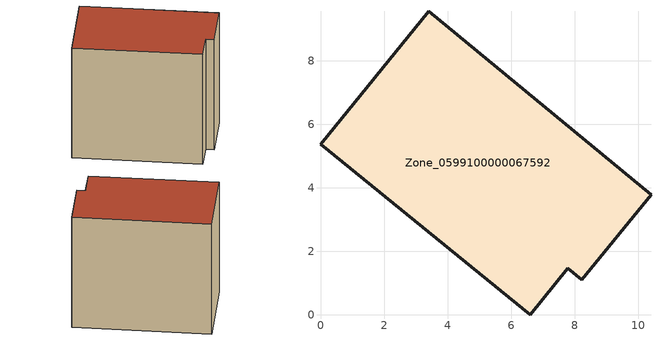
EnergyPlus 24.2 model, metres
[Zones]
Zone_0599100000067592
 floor ground (C_G): 0,5.37 3.4,9.56 10.41,3.78 8.23,1.1 7.78,1.46 6.6,0 z0
 wall outside (C_F): 3.4,9.56 0,5.37 6.6,0 7.78,1.46 8.23,1.1 10.41,3.78 3.4,9.56 z0:8.22
 roof outside (C_R): 10.41,3.78 3.4,9.56 0,5.37 6.6,0 7.78,1.46 8.23,1.1 z8.22
[BUILDING]
Pand.0599100000067592: North Axis=0; Terrain=City; Loads Convergence Tolerance Value=0.04; Temperature Convergence Tolerance Value=0.4; Solar Distribution=FullExterior; Maximum Number of Warmup Days=25; Minimum Number of Warmup Days=1
[Site:Location]
Rotterdam.The.Hague.AP_ZH_NLD Design_Conditions: Latitude=51.96; Longitude=4.45; Time Zone=1; Elevation=-4.5
[SITE:GROUNDTEMPERATURE:BUILDINGSURFACE]
18, 18, 18, 18, 18, 18, 18, 18, 18, 18, 18, 18
[MATERIAL] Thermal Absorptance=0.9; Solar Absorptance=0.7; Visible Absorptance=0.7
Name | Roughness | Thickness | Conductivity | Density | Specific Heat
G.TI.1946 | MediumSmooth | 0.15 | 1 | 540 | 1210
F.TI.1946 | Rough | 0.3 | 0.857143 | 1920 | 840
R.TI.1946 | MediumRough | 0.2 | 0.1 | 1500 | 1000
[CONSTRUCTION]
C_G: G.TI.1946
C_F: F.TI.1946
C_R: R.TI.1946
[ZONE]
Zone_0599100000067592: Type=1; Multiplier=1; Ceiling Height=Autocalculate; Volume=Autocalculate; Floor Area=autocalculate; Part of Total Floor Area=Yes
[ZONEINFILTRATION:DESIGNFLOWRATE]
Infil_Zone_0599100000067592: Zone or ZoneList or Space or SpaceList=Zone_0599100000067592; Schedule=AlwaysOn; Design Flow Rate Calculation Method=Flow/Area; Flow Rate per Floor Area=0.003; Constant Term Coefficient=1; Temperature Term Coefficient=0; Velocity Term Coefficient=0; Velocity Squared Term Coefficient=0
[HVACTEMPLATE:ZONE:IDEALLOADSAIRSYSTEM]
Zone_0599100000067592: Maximum Heating Supply Air Temperature=50; Minimum Cooling Supply Air Temperature=13; Maximum Heating Supply Air Humidity Ratio=0.0156; Minimum Cooling Supply Air Humidity Ratio=0.0077; Heating Limit=NoLimit; Cooling Limit=NoLimit; Dehumidification Control Type=ConstantSensibleHeatRatio; Cooling Sensible Heat Ratio=0.7; Dehumidification Setpoint=60; Humidification Control Type=None; Humidification Setpoint=30; Outdoor Air Method=None; Outdoor Air Flow Rate per Person=0.00944; Outdoor Air Flow Rate per Zone Floor Area=0; Outdoor Air Flow Rate per Zone=0; Demand Controlled Ventilation Type=None; Outdoor Air Economizer Type=NoEconomizer; Heat Recovery Type=None; Sensible Heat Recovery Effectiveness=0.7; Latent Heat Recovery Effectiveness=0.65
[ZONECONTROL:THERMOSTAT]
ThermostatControl_Zone_0599100000067592: Zone or ZoneList=Zone_0599100000067592; Control Type Schedule=DualSetpointControlType; Control 1=Thermostat_Zone_0599100000067592; Temperature Difference Between Cutout And Setpoint=0
[THERMOSTATSETPOINT:DUALSETPOINT]
Thermostat_Zone_0599100000067592: Heating Setpoint Temperature Schedule=HeatingSetpoint_Zone_0599100000067592; Cooling Setpoint Temperature Schedule=CoolingSetpoint_Zone_0599100000067592
[SCHEDULE:COMPACT]
HeatingSetpoint_Zone_0599100000067592: Through: 12/31, For: AllDays, Until: 24:00, 21
CoolingSetpoint_Zone_0599100000067592: Through: 12/31, For: AllDays, Until: 24:00, 24
DualSetpointControlType: Through: 12/31, For: AllDays, Until: 24:00, 4
AlwaysOn: Through: 12/31, For: AllDays, Until: 24:00, 1
